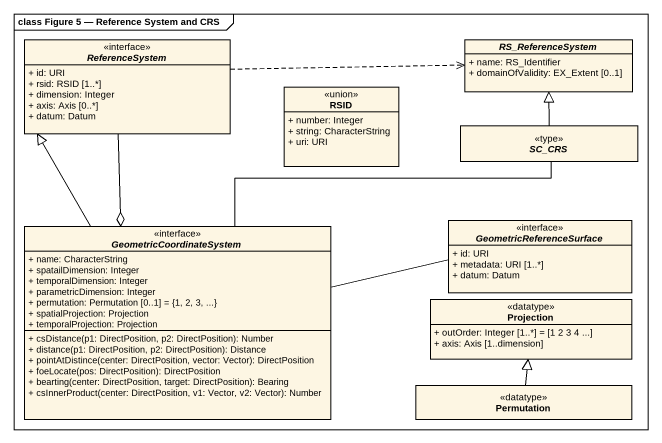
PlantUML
@startuml
mainframe class Figure 5 — Reference System and CRS
hide circle
hide empty members
skinparam classAttributeIconSize 0
interface ReferenceSystem {
  + id: URI
  + rsid: RSID [1..*]
  + dimension: Integer
  + axis: Axis [0..*]
  + datum: Datum
}
abstract class RS_ReferenceSystem {
  + name: RS_Identifier
  + domainOfValidity: EX_Extent [0..1]
}
class RSID <<union>> {
  + number: Integer
  + string: CharacterString
  + uri: URI
}
abstract class SC_CRS <<type>>
interface GeometricCoordinateSystem {
  + name: CharacterString
  + spatailDimension: Integer
  + temporalDimension: Integer
  + parametricDimension: Integer
  + permutation: Permutation [0..1] = {1, 2, 3, ...}
  + spatialProjection: Projection
  + temporalProjection: Projection
  + csDistance(p1: DirectPosition, p2: DirectPosition): Number
  + distance(p1: DirectPosition, p2: DirectPosition): Distance
  + pointAtDistince(center: DirectPosition, vector: Vector): DirectPosition
  + foeLocate(pos: DirectPosition): DirectPosition
  + bearting(center: DirectPosition, target: DirectPosition): Bearing
  + csInnerProduct(center: DirectPosition, v1: Vector, v2: Vector): Number
}
interface GeometricReferenceSurface {
  + id: URI
  + metadata: URI [1..*]
  + datum: Datum
}
class Projection <<datatype>> {
  + outOrder: Integer [1..*] = [1 2 3 4 ...]
  + axis: Axis [1..dimension]
}
class Permutation <<datatype>>
ReferenceSystem .right.> RS_ReferenceSystem
ReferenceSystem --o GeometricCoordinateSystem
SC_CRS -up-|> RS_ReferenceSystem
GeometricCoordinateSystem -up-|> ReferenceSystem
GeometricCoordinateSystem -right- SC_CRS
GeometricReferenceSurface -left- GeometricCoordinateSystem
Permutation -up-|> Projection
@enduml
